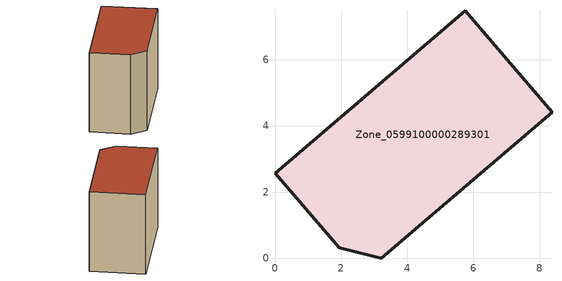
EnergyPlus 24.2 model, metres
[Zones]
Zone_0599100000289301
 floor ground (C_G): 5.75,7.48 8.37,4.42 3.22,0 1.94,0.32 0,2.58 z0
 wall outside (C_F): 1.94,0.32 3.22,0 8.37,4.42 5.75,7.48 0,2.58 1.94,0.32 z0:6.25
 roof outside (C_R): 8.37,4.42 5.75,7.48 0,2.58 1.94,0.32 3.22,0 z6.25
[BUILDING]
Pand.0599100000289301: North Axis=0; Terrain=City; Loads Convergence Tolerance Value=0.04; Temperature Convergence Tolerance Value=0.4; Solar Distribution=FullExterior; Maximum Number of Warmup Days=25; Minimum Number of Warmup Days=1
[Site:Location]
Rotterdam.The.Hague.AP_ZH_NLD Design_Conditions: Latitude=51.96; Longitude=4.45; Time Zone=1; Elevation=-4.5
[SITE:GROUNDTEMPERATURE:BUILDINGSURFACE]
18, 18, 18, 18, 18, 18, 18, 18, 18, 18, 18, 18
[MATERIAL] Thermal Absorptance=0.9; Solar Absorptance=0.7; Visible Absorptance=0.7
Name | Roughness | Thickness | Conductivity | Density | Specific Heat
G.TI.1992-2005 | MediumSmooth | 0.15 | 0.06 | 540 | 1210
F.TI.1992-2005 | Rough | 0.3 | 0.12 | 1920 | 840
R.TI.1992-2005 | MediumRough | 0.2 | 0.08 | 1500 | 1000
[CONSTRUCTION]
C_G: G.TI.1992-2005
C_F: F.TI.1992-2005
C_R: R.TI.1992-2005
[ZONE]
Zone_0599100000289301: Type=1; Multiplier=1; Ceiling Height=Autocalculate; Volume=Autocalculate; Floor Area=autocalculate; Part of Total Floor Area=Yes
[ZONEINFILTRATION:DESIGNFLOWRATE]
Infil_Zone_0599100000289301: Zone or ZoneList or Space or SpaceList=Zone_0599100000289301; Schedule=AlwaysOn; Design Flow Rate Calculation Method=Flow/Area; Flow Rate per Floor Area=0.0015; Constant Term Coefficient=1; Temperature Term Coefficient=0; Velocity Term Coefficient=0; Velocity Squared Term Coefficient=0
[HVACTEMPLATE:ZONE:IDEALLOADSAIRSYSTEM]
Zone_0599100000289301: Maximum Heating Supply Air Temperature=50; Minimum Cooling Supply Air Temperature=13; Maximum Heating Supply Air Humidity Ratio=0.0156; Minimum Cooling Supply Air Humidity Ratio=0.0077; Heating Limit=NoLimit; Cooling Limit=NoLimit; Dehumidification Control Type=ConstantSensibleHeatRatio; Cooling Sensible Heat Ratio=0.7; Dehumidification Setpoint=60; Humidification Control Type=None; Humidification Setpoint=30; Outdoor Air Method=None; Outdoor Air Flow Rate per Person=0.00944; Outdoor Air Flow Rate per Zone Floor Area=0; Outdoor Air Flow Rate per Zone=0; Demand Controlled Ventilation Type=None; Outdoor Air Economizer Type=NoEconomizer; Heat Recovery Type=None; Sensible Heat Recovery Effectiveness=0.7; Latent Heat Recovery Effectiveness=0.65
[ZONECONTROL:THERMOSTAT]
ThermostatControl_Zone_0599100000289301: Zone or ZoneList=Zone_0599100000289301; Control Type Schedule=DualSetpointControlType; Control 1=Thermostat_Zone_0599100000289301; Temperature Difference Between Cutout And Setpoint=0
[THERMOSTATSETPOINT:DUALSETPOINT]
Thermostat_Zone_0599100000289301: Heating Setpoint Temperature Schedule=HeatingSetpoint_Zone_0599100000289301; Cooling Setpoint Temperature Schedule=CoolingSetpoint_Zone_0599100000289301
[SCHEDULE:COMPACT]
HeatingSetpoint_Zone_0599100000289301: Through: 12/31, For: AllDays, Until: 24:00, 21
CoolingSetpoint_Zone_0599100000289301: Through: 12/31, For: AllDays, Until: 24:00, 24
DualSetpointControlType: Through: 12/31, For: AllDays, Until: 24:00, 4
AlwaysOn: Through: 12/31, For: AllDays, Until: 24:00, 1
